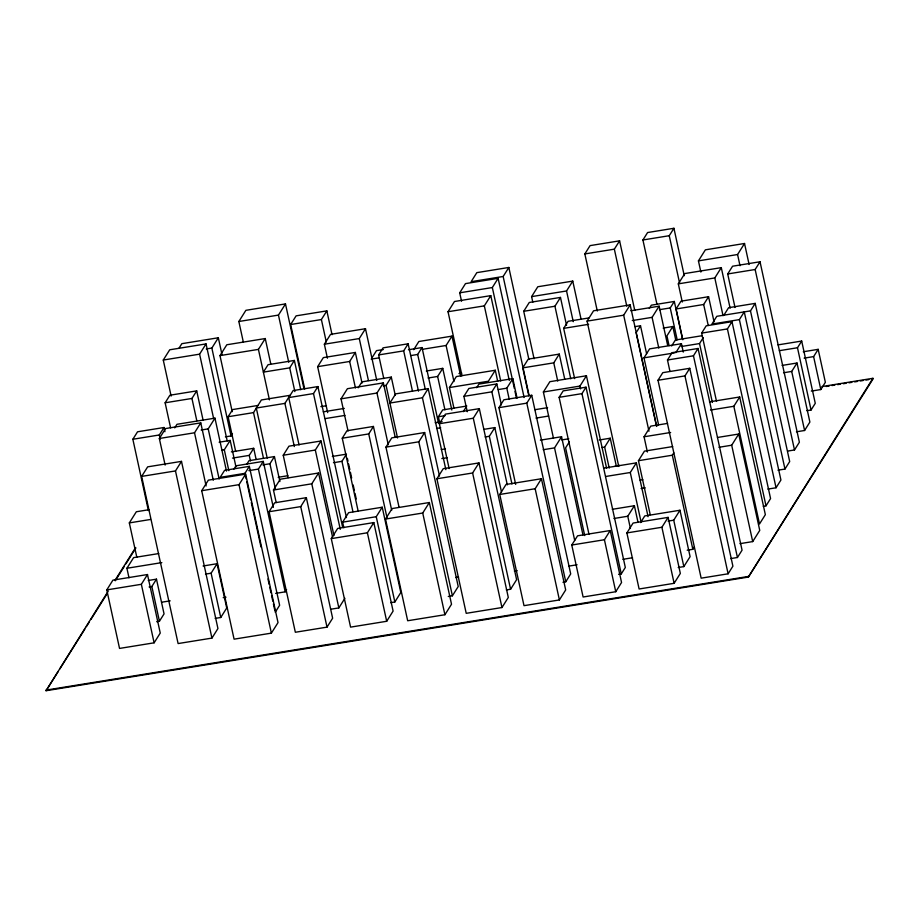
<?xml version="1.0" encoding="UTF-8"?>
<svg xmlns="http://www.w3.org/2000/svg" width="919" height="919" viewBox="0 0 919 919"><rect width="100%" height="100%" fill="white"/><g stroke="black" fill="none" stroke-linecap="round" stroke-linejoin="round"><path stroke-width="1.38" d="M171.129 396.078L163.272 360.041L169.716 349.794L206.051 343.913L227.2 440.925M178.975 348.244L181.847 343.672L218.331 337.767L221.984 354.504M148.384 510.539L132.853 439.259L137.551 431.792L164.019 427.507L164.926 431.7M170.601 427.84L165.133 402.786L169.9 395.227L196.712 390.885L203.076 420.109M213.495 417.915L199.595 354.16L206.051 343.913M225.408 436.858L231.025 435.951L211.852 348.06L218.331 337.767M160.228 439.167L159.32 434.974L164.019 427.507M165.133 465.071L159.332 438.489L165.581 428.553L200.767 422.866L213.277 480.235M243.386 342.327L238.848 321.501L245.878 310.323L285.487 303.913L303.948 388.588M141.652 476.398L147.66 466.852L181.491 461.372L217.941 628.55L211.933 638.096L178.102 643.564L141.652 476.398L175.483 470.93L181.491 461.372M196.804 420.718L191.945 398.455L196.712 390.885M232.22 411.701L219.986 355.607L226.809 344.763L265.246 338.548L270.749 363.786M174.725 427.875L176.976 424.302L214.954 418.156L226.488 471.091M136.828 557.316L129.326 522.9L136.334 511.757L149.027 509.7M206.12 485.967L194.529 432.792L200.767 422.866M288.75 362.293L278.457 315.091L285.487 303.913M106.788 589.895L112.922 580.142L147.488 574.536L160.251 633.065L154.116 642.818L119.539 648.423L106.788 589.895L141.354 584.3L147.488 574.536M219.147 479.017L208.211 428.874L214.954 418.156M269.428 399.868L258.423 349.392L265.246 338.548M821.942 386.566L872.924 378.306L873.05 378.915L748.388 577.063L46.076 690.72L108.281 591.043M115.116 580.165L135.644 547.552M46.076 690.72L58.242 671.387M59.758 668.975L84.847 629.101M86.363 626.678L89.407 621.853M90.924 619.429L106.891 594.065M115.254 580.774L124.375 566.265M125.892 563.852L135.771 548.149M128.993 577.821L126.914 568.264L133.611 557.626L158.746 553.56M235.666 451.401L228.107 416.732L232.622 409.564L258.044 405.451M304.706 388.967L290.657 324.522L296.113 315.849L326.854 310.875L332.046 334.688M231.025 435.951L232.461 433.665M228.854 470.666L224.305 449.782L230.187 440.419L219.136 442.211M201.709 490.7L208.337 480.166L245.649 474.135L278.02 622.611L271.392 633.134L234.081 639.164L201.709 490.7L239.02 484.658L245.649 474.135M263.5 458.386L253.529 412.62L261.375 399.96L289.99 395.331L284.913 403.395L294.321 446.542M156.69 621.681L159.424 621.244L151.853 586.506L156.471 579.154L148.258 580.486M289.703 367.864L294.367 360.443L268.072 364.694L263.408 372.115L289.703 367.864L294.873 391.586M326.279 341.971L321.397 319.548L326.854 310.875M233.897 469.104L235.976 465.807L263.271 461.384L273.311 507.414M250.462 460.947L249.244 455.387L253.701 448.3L231.37 451.907M246.763 464.279L249.026 460.683L274.436 456.571L279.893 481.567M299.054 444.968L288.727 397.582L293.127 390.586L317.894 386.577L346.463 517.604M327.417 358.203L324.373 344.211L330.564 334.367L365.486 328.715L376.767 380.466M244.948 473.342L249.336 466.358L224.581 470.356L220.181 477.352L244.948 473.342L246.154 478.902M327.681 412.631L317.652 366.658L323.339 357.617L355.354 352.436L362.029 383.097M159.424 621.244L164.053 613.892L156.471 579.154M275.631 593.387L285.189 591.836L258.423 469.092L263.271 461.384M342.672 527.38L313.494 393.573L317.894 386.577M275.378 488.736L269.922 463.75L274.436 456.571M288.129 477.673L283.236 455.238L288.934 446.186L321.018 440.994L340.271 529.321M215.149 618.395L220.755 617.488L211.106 573.203L217.068 563.715L203.065 565.989M368.439 380.535L359.283 338.56L365.486 328.715M355.435 387.944L349.668 361.477L355.354 352.436M276.194 502.567L273.46 490.011L280.261 479.201L318.583 472.998L332.575 537.144M269.072 511.734L274.689 502.796L306.349 497.673L332.632 618.211L327.015 627.137L295.344 632.261L269.072 511.734L300.731 506.61L306.349 497.673M348.048 431.034L341.029 398.846L347.405 388.703L383.349 382.89L395.25 437.478M371.919 357.916L376.503 350.633L383.338 349.53M333.965 535.57L315.32 450.046L321.018 440.994M383.797 378.605L378.628 354.929L383.074 347.853L408.139 343.798L418.467 391.161M358.215 387.784L361.937 381.867L391.299 377.112L395.25 395.216M220.755 617.488L226.729 608.01L217.068 563.715M330.633 609.251L338.847 607.918L311.782 483.819L318.583 472.998M358.088 510.815L342.259 438.214L346.957 430.735L373.436 426.45L391.701 510.229M388.266 444.819L376.974 393.033L383.349 382.89M412.493 391.264L403.682 350.874L408.139 343.798M397.536 437.972L386.083 385.394L391.299 377.112M352.942 511.768L341.948 461.338L345.716 455.353M413.711 349.679L418.857 341.5L451.976 336.136L460.741 376.353M425.325 389.518L417.685 354.458L422.028 347.554L408.427 349.748M387.002 517.707L368.737 433.929L373.436 426.45M461.545 301.237L459.707 292.816L465.496 283.615L498.121 278.331L524.117 397.525M461.993 375.71L448.035 311.736L454.48 301.501L490.78 295.631L509.275 380.466M285.189 591.836L286.579 589.63M275.24 612.272L279.629 605.288L249.336 466.358M453.963 381.546L446.094 345.487L451.976 336.136M399.064 507.334L385.946 447.128L391.781 437.858L424.647 432.539L458.225 586.529L452.389 595.811L448.277 596.477M331.277 538.626L337.687 528.425L373.815 522.578L393.102 611.089L386.692 621.278L350.576 627.126L331.277 538.626L367.393 532.779L373.815 522.578M343.855 527.747L342.638 522.153L348.6 512.664L382.224 507.231L400.81 592.502L394.848 601.979L390.644 602.669M422.43 397.778L428.197 388.611L395.687 393.872L389.909 403.039L422.43 397.778L439.489 476.031M514.353 388.496L492.331 287.544L498.121 278.331M444.911 409.782L437.639 376.468L442.751 368.358L426.313 371.012M500.706 380.971L484.336 305.866L490.78 295.631M503.152 276.493L508.839 267.463L476.823 272.644L471.148 281.673L503.152 276.493L528.988 394.975M453.975 408.323L449.448 387.542L456.352 376.56L495.284 370.254L497.696 381.339M452.389 595.811L418.811 441.809L424.647 432.539M439.604 422.303L438.386 416.744L442.671 409.931L466.818 406.026M394.848 601.979L376.25 516.708L382.224 507.231M449.138 468.587L439.351 423.716L445.382 414.147L479.327 408.645L516.616 579.682L510.585 589.251L506.346 589.941M385.509 519.051L392.114 508.552L429.334 502.521L451.516 604.231L444.911 614.731L407.68 620.75L385.509 519.051L422.729 513.032L429.334 502.521M467.254 411.723L463.9 396.365L468.862 388.473L496.823 383.947L501.395 404.9M532.813 302.202L531.596 296.619L537.799 286.751L572.767 281.099L580.98 318.79M534.077 358.766L523.727 311.288L529.264 302.477L560.475 297.423L566.563 325.36M476.662 387.703L478.914 384.108L512.825 378.628L517.075 398.145M338.847 607.918L344.889 598.303M463.245 411.701L466.105 407.151M495.284 370.254L488.368 381.236L449.448 387.542M510.585 589.251L473.296 418.225L479.327 408.645M436.893 478.776L443.234 468.69L478.971 462.912L508.299 597.465L501.958 607.539L466.22 613.329L436.893 478.776L472.619 472.986L478.971 462.912M511.963 484.037L491.86 391.839L496.823 383.947M597.293 311.024L584.84 253.931L590.078 245.614L619.59 240.835L634.776 310.461M570.768 378.846L554.938 306.234L560.475 297.423M573.249 321.673L566.552 290.967L572.767 281.099M509.241 399.351L506.806 388.186L512.825 378.628M528.85 395.905L522.739 367.876L528.241 359.122L559.269 354.102L564.771 379.329M515.674 484.416L498.937 407.645L503.888 399.788L531.745 395.273L570.699 573.927L565.759 581.796L562.968 582.244M501.521 492.17L489.333 436.284L494.813 427.588L483.601 429.403M574.628 378.617L563.669 328.359L568.103 321.305L588.93 317.94M626.804 306.257L614.351 249.164L619.59 240.835M565.759 581.796L526.805 403.142L531.745 395.273M557.73 381.075L553.766 362.856L559.269 354.102M618.763 466.461L587.08 321.122L593.571 310.794L630.17 304.867L656.683 426.45M553.479 438.294L543.382 391.999L549.872 381.684L586.437 375.768L606.62 468.345M656.913 304.132L642.921 239.974L647.596 232.541L673.926 228.28L684.264 275.711M588.987 534.284L559.12 397.33L563.175 390.885L586.012 387.186L625.322 567.471L621.267 573.915L618.579 574.352M499.752 494.468L506.036 484.474L541.44 478.742L565.679 589.952L559.395 599.946L524.002 605.667L499.752 494.468L535.157 488.736L541.44 478.742M679.601 283.132L669.25 235.712L673.926 228.28M648.963 431.195L623.679 315.194L630.17 304.867M580.555 388.886L579.946 386.083L586.437 375.768M621.267 573.915L581.957 393.631L586.012 387.186M574.72 540.475L554.536 447.886L561.555 436.732L540.372 440.155M649.296 308.416L651.341 305.177L674.316 301.455L682.484 338.893M635.018 326.636L640.509 325.751L636.12 332.712L656.522 426.267M569.343 441.901L565.599 447.875L584.714 535.57M658.808 348.152L652.088 317.354L659.118 306.188L630.848 310.76M682.277 302.041L678.314 283.856L684.793 273.552L721.289 267.647L730.134 308.221M700.875 272.07L698.429 260.87L705.378 249.83L744.528 243.489L749.1 264.488M677.188 339.823L670.238 307.934L674.316 301.455M658.59 424.877L643.978 357.847L649.618 348.864L681.438 343.717L683.265 352.103M682.794 339.754L676.074 308.968L680.979 301.179L708.572 296.711L714.063 321.903M663.162 328.083L672.811 326.521L666.941 335.86L669.066 345.636M609.217 468.116L604.645 447.116L610.239 438.214L599.268 439.994M671.64 345.958L675.362 340.03L701.955 335.734M723.046 315.722L714.81 277.94L721.289 267.647M669.917 371.219L667.481 360.007L672.088 352.678L698.072 348.473L742.058 550.171L737.44 557.5L730.605 558.603M708.25 325.487L703.667 304.499L708.572 296.711M658.004 380.271L662.783 372.666L689.755 368.301L732.902 566.196L728.112 573.801L701.151 578.166L658.004 380.271L684.965 375.905L689.755 368.301M675.787 352.701L681.438 343.717M740.013 265.74L737.578 254.529L744.528 243.489M735.028 307.532L727.71 273.954L732.581 266.211L760.024 261.766L799.381 442.223L794.498 449.965L787.64 451.08M716.521 401.362L701.634 333.103L706.217 325.831L731.995 321.661L770.57 498.569L765.998 505.841L763.287 506.289M571.767 545.024L577.569 535.811L610.216 530.527L621.554 582.508L615.753 591.721L583.106 597.005L571.767 545.024L604.426 539.74L610.216 530.527M712.374 402.453L699.531 343.568L703.253 337.652M737.44 557.5L693.466 355.802L698.072 348.473M647.378 452.022L644.058 436.778L650.767 426.117L667.55 423.406M723.896 315.183L728.606 307.693L755.2 303.385L789.685 461.556L784.964 469.058L777.968 470.195M794.498 449.965L755.154 269.508L760.024 261.766M641.117 522.164L630.285 472.504L636.35 462.877L603.588 468.173M650.215 514.663L638.441 460.695L644.46 451.137L672.685 446.577M765.998 505.841L727.423 328.933L731.995 321.661M776.05 487.771L739.381 319.617L744.264 311.863L780.92 480.028L776.05 487.771L767.813 489.103M784.964 469.058L750.478 310.886L755.2 303.385M630.434 528.505L627.769 516.248L634.386 505.726L612.284 509.31M687.194 550.217L692.834 549.298L672.317 455.215L673.822 452.826M626.884 532.928L633.099 523.049L668.113 517.386L680.336 573.433L674.121 583.312L639.107 588.987L626.884 532.928L661.898 527.265L668.113 517.386M640.589 522.578L644.759 515.95L679.98 510.252L690.1 556.661L683.839 566.598L678.211 567.505M739.692 396.985L765.355 514.674L759.496 523.979L733.833 406.278L739.692 396.985L709.468 401.867M683.839 566.598L673.73 520.188L679.98 510.252M739.956 543.657L752.707 541.59L731.696 445.221L738.738 434.032L717.486 437.467M806.871 410.69L811.052 410.012L797.485 347.75L801.69 341.052L777.979 344.889M796.44 431.804L804.584 430.494L791.707 371.437L797.014 363.016L782.08 365.429M811.316 391.08L820.793 389.553L813.614 356.606L818.174 349.346L803.286 351.759M692.834 549.298L694.339 546.908M820.793 389.553L825.354 382.293L818.174 349.346M811.052 410.012L815.268 403.326L801.69 341.052M804.584 430.494L809.88 422.062L797.014 363.016M752.707 541.59L759.749 530.401L738.738 434.032M748.388 577.063L872.924 378.306M642.921 239.974L669.25 235.712M584.84 253.931L614.351 249.164M238.848 321.501L278.457 315.091M459.707 292.816L492.331 287.544M290.657 324.522L321.397 319.548M698.429 260.87L737.578 254.529M206.247 348.967L211.852 348.06M531.596 296.619L566.552 290.967M448.035 311.736L484.336 305.866M163.272 360.041L199.595 354.16M219.986 355.607L258.423 349.392M727.71 273.954L755.154 269.508M678.314 283.856L714.81 277.94M523.727 311.288L554.938 306.234M324.373 344.211L359.283 338.56M378.628 354.929L403.682 350.874M587.08 321.122L623.679 315.194M659.428 309.68L670.238 307.934M422.637 349.277L446.094 345.487M317.652 366.658L349.668 361.477M676.074 308.968L703.667 304.499M371.161 359.122L379.363 357.801M563.669 328.359L588.654 324.315M410.885 355.561L417.685 354.458M632.295 320.559L652.088 317.354M165.133 402.786L191.945 398.455M750.478 310.886L716.797 316.308L711.926 324.062L739.381 319.617M288.727 397.582L313.494 393.573M701.634 333.103L727.423 328.933M428.059 378.019L437.639 376.468M383.292 385.854L386.083 385.394M458.96 373.551L461.694 373.103M284.913 403.395L256.298 408.025L267.222 458.133M522.739 367.876L553.766 362.856M228.107 416.732L253.529 412.62M341.029 398.846L376.974 393.033M681.347 346.509L699.531 343.568M320.869 406.612L326.452 405.716M132.853 439.259L159.32 434.974M643.978 357.847L674.408 352.919M201.181 430.012L208.211 428.874M159.332 438.489L194.529 432.792M323.304 411.815L344.303 408.415M667.481 360.007L693.466 355.802M498.328 389.564L506.806 388.186M325.337 418.582L344.935 415.411M463.9 396.365L491.86 391.839M779.358 350.679L797.485 347.75M543.382 391.999L579.946 386.083M221.536 450.23L224.305 449.782M438.386 416.744L445.095 415.652M559.12 397.33L581.957 393.631M804.136 358.134L813.614 356.606M498.937 407.645L526.805 403.142M435.204 422.729L442.096 421.614M342.259 438.214L368.737 433.929M439.351 423.716L473.296 418.225M232.496 458.099L249.244 455.387M534.95 409.702L547.598 407.657M436.559 428.449L440.695 427.783M783.562 372.758L791.707 371.437M283.236 455.238L315.32 450.046M535.995 418.088L548.643 416.043M262.868 464.888L269.922 463.75M385.946 447.128L418.811 441.809M332.333 456.444L346.463 454.158M248.877 470.631L258.423 469.092M485.129 436.962L489.333 436.284M333.471 462.705L341.948 461.338M826.319 386.474L829.156 386.014M831.982 385.555L834.82 385.095M837.657 384.636L840.483 384.176M843.32 383.728L846.146 383.269M848.984 382.809L851.81 382.35M854.647 381.89L857.473 381.431M860.31 380.971L863.136 380.512M865.974 380.052L868.8 379.604M441.304 449.529L445.462 448.863M278.17 477.283L287.854 475.72M710.479 410.058L733.833 406.278M441.844 458.57L447.381 457.673M561.739 439.925L568.781 438.788M273.46 490.011L311.782 483.819M543.232 449.713L554.536 447.886M644.058 436.778L670.64 432.481M129.326 522.9L150.486 519.476M601.899 447.553L604.645 447.116M718.945 447.289L731.696 445.221M638.441 460.695L672.317 455.215M615.236 466.002L619.406 465.324M605.713 476.479L630.285 472.504M342.638 522.153L376.25 516.708M640.061 480.2L642.852 479.752M126.914 568.264L161.824 562.612M641.094 488.517L645.276 487.84M205.5 574.111L211.106 573.203M149.108 586.954L151.853 586.506M613.949 518.488L627.769 516.248M161.79 602.198L170.164 600.842M668.09 521.107L673.73 520.188M223.191 597.66L226.005 597.201M455.767 577.557L458.592 577.098M514.376 571.09L517.179 570.642M568.62 566.15L577.098 564.771M622.852 559.326L632.525 557.753M45.95 690.123L748.261 576.466M684.965 375.905L728.112 573.801M672.811 326.521L675.856 340.478M659.118 306.188L667.665 345.383M640.509 325.751L646.597 353.677M661.898 527.265L674.121 583.312M636.35 462.877L648.079 516.673M634.386 505.726L637.947 522.061M610.239 438.214L616.339 466.209M604.426 539.74L615.753 591.721M561.555 436.732L582.968 534.927M508.839 267.463L528.896 359.455M514.962 391.299L516.489 398.318M535.157 488.736L559.395 599.946M494.813 427.588L507.299 484.876M472.619 472.986L501.958 607.539M442.751 368.358L451.826 410M422.028 347.554L438.547 423.28M428.197 388.611L445.864 469.655M422.729 513.032L444.911 614.731M367.393 532.779L386.692 621.278M347.382 458.363L347.991 461.166M348.6 463.969L349.829 469.575M350.438 472.366L351.655 477.972M353.183 484.979L354.401 490.585M355.021 493.377L356.239 498.983M294.367 360.443L300.754 389.748M300.731 506.61L327.015 627.137M253.701 448.3L256.125 459.42M246.763 481.671L250.703 499.741M251.301 502.521L260.996 546.977M267.969 578.924L269.175 584.484M269.784 587.264L270.99 592.824M271.599 595.604L272.817 601.152M273.414 603.932L274.93 610.882M230.187 440.419L235.965 466.875M239.02 484.658L271.392 633.134M175.483 470.93L211.933 638.096M141.354 584.3L154.116 642.818"/></g></svg>
